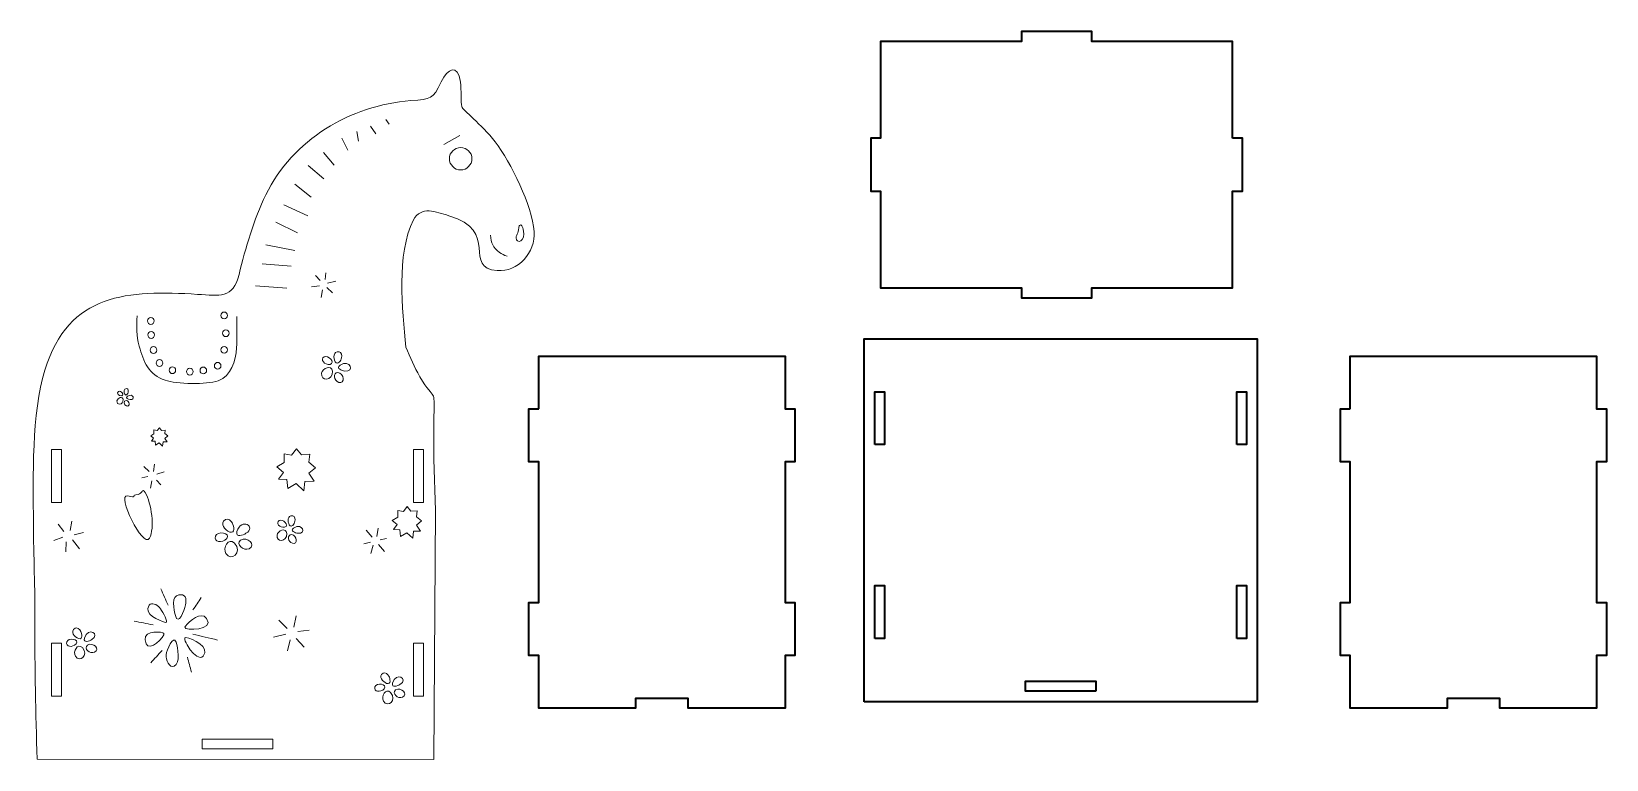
# Model space of a CAD drawing. Header units: millimetres. Extents: x -110 to 338, y -77 to 130.
import ezdxf

# ---------------------------------------------------------------- set-up
doc = ezdxf.new("R2010")
doc.units = ezdxf.units.MM
doc.header["$MEASUREMENT"] = 0
doc.layers.add('Layer 1', color=7, linetype='Continuous')

msp = doc.modelspace()

# ---------------------------------------------------------------- linework, layer by layer
at = {"layer": 'Layer 1', "color": 240, "lineweight": 18}
for centre, major_axis, ratio in [((12.3863, 94.0719), (0, 3.1926), 1), ((-54.7762, 49.5718), (0, 0.9577), 0.97441788), ((-75.6016, 48.0001), (0, 0.9577), 0.97441788), ((-75.5034, 44.0216), (0, 0.9577), 0.97441788), ((-54.3341, 44.5128), (0, 0.9577), 0.97441788), ((-74.8648, 39.7484), (0, 0.9578), 0.97431614), ((-54.8253, 39.7976), (0, 0.9577), 0.97441788), ((-73.1949, 36.0647), (0, 0.9578), 0.97431614), ((-56.6426, 35.2789), (0, 0.9578), 0.97431614), ((-69.5111, 34.0018), (0, 0.9577), 0.97441788), ((-64.5504, 33.609), (0, 0.9577), 0.97441788), ((-60.7193, 33.9527), (0, 0.9577), 0.97441788)]:
    msp.add_ellipse(centre, major_axis=major_axis, ratio=ratio, dxfattribs=at)
at = {"layer": 'Layer 1', "lineweight": 35}
for points, knots in [([(231.6693, 99.8847), (231.6693, 99.8847), (234.4693, 99.8847), (234.4693, 99.8847), (234.4693, 99.8847), (234.4693, 99.8847), (234.4693, 84.8847), (234.4693, 84.8847), (234.4693, 84.8847), (234.4693, 84.8847), (231.6693, 84.8847), (231.6693, 84.8847), (231.6693, 84.8847), (231.6693, 84.8847), (231.6693, 57.3847), (231.6693, 57.3847), (231.6693, 57.3847), (231.6693, 57.3847), (191.6693, 57.3847), (191.6693, 57.3847), (191.6693, 57.3847), (191.6693, 57.3847), (191.6693, 54.5847), (191.6693, 54.5847), (191.6693, 54.5847), (191.6693, 54.5847), (171.6693, 54.5847), (171.6693, 54.5847), (171.6693, 54.5847), (171.6693, 54.5847), (171.6693, 57.3847), (171.6693, 57.3847), (171.6693, 57.3847), (171.6693, 57.3847), (131.6693, 57.3847), (131.6693, 57.3847), (131.6693, 57.3847), (131.6693, 57.3847), (131.6693, 84.8847), (131.6693, 84.8847), (131.6693, 84.8847), (131.6693, 84.8847), (128.8693, 84.8847), (128.8693, 84.8847), (128.8693, 84.8847), (128.8693, 84.8847), (128.8693, 99.8847), (128.8693, 99.8847), (128.8693, 99.8847), (128.8693, 99.8847), (131.6693, 99.8847), (131.6693, 99.8847), (131.6693, 99.8847), (131.6693, 99.8847), (131.6693, 127.3847), (131.6693, 127.3847), (131.6693, 127.3847), (131.6693, 127.3847), (171.6693, 127.3847), (171.6693, 127.3847), (171.6693, 127.3847), (171.6693, 127.3847), (171.6693, 130.1847), (171.6693, 130.1847), (171.6693, 130.1847), (171.6693, 130.1847), (191.6693, 130.1847), (191.6693, 130.1847), (191.6693, 130.1847), (191.6693, 130.1847), (191.6693, 127.3847), (191.6693, 127.3847), (191.6693, 127.3847), (191.6693, 127.3847), (231.6693, 127.3847), (231.6693, 127.3847), (231.6693, 127.3847), (231.6693, 127.3847), (231.6693, 99.8847), (231.6693, 99.8847)], [0, 0, 0, 0, 0.04761905, 0.04761905, 0.04761905, 0.04761905, 0.0952381, 0.0952381, 0.0952381, 0.0952381, 0.14285714, 0.14285714, 0.14285714, 0.14285714, 0.19047619, 0.19047619, 0.19047619, 0.19047619, 0.23809524, 0.23809524, 0.23809524, 0.23809524, 0.28571429, 0.28571429, 0.28571429, 0.28571429, 0.33333333, 0.33333333, 0.33333333, 0.33333333, 0.38095238, 0.38095238, 0.38095238, 0.38095238, 0.42857143, 0.42857143, 0.42857143, 0.42857143, 0.47619048, 0.47619048, 0.47619048, 0.47619048, 0.52380952, 0.52380952, 0.52380952, 0.52380952, 0.57142857, 0.57142857, 0.57142857, 0.57142857, 0.61904762, 0.61904762, 0.61904762, 0.61904762, 0.66666667, 0.66666667, 0.66666667, 0.66666667, 0.71428571, 0.71428571, 0.71428571, 0.71428571, 0.76190476, 0.76190476, 0.76190476, 0.76190476, 0.80952381, 0.80952381, 0.80952381, 0.80952381, 0.85714286, 0.85714286, 0.85714286, 0.85714286, 0.9047619, 0.9047619, 0.9047619, 0.9047619, 1, 1, 1, 1]), ([(127.0233, -60.1128), (127.0233, -60.1128), (238.6233, -60.1128), (238.6233, -60.1128), (238.6233, -60.1128), (238.6233, -60.1128), (238.6233, 42.8872), (238.6233, 42.8872), (238.6233, 42.8872), (238.6233, 42.8872), (127.0233, 42.8872), (127.0233, 42.8872), (127.0233, 42.8872), (127.0233, 42.8872), (127.0233, -60.1128), (127.0233, -60.1128)], [0, 0, 0, 0, 0.2, 0.2, 0.2, 0.2, 0.4, 0.4, 0.4, 0.4, 0.6, 0.6, 0.6, 0.6, 1, 1, 1, 1]), ([(34.5458, 23.0373), (34.5458, 23.0373), (31.7458, 23.0373), (31.7458, 23.0373), (31.7458, 23.0373), (31.7458, 23.0373), (31.7458, 8.0373), (31.7458, 8.0373), (31.7458, 8.0373), (31.7458, 8.0373), (34.5458, 8.0373), (34.5458, 8.0373), (34.5458, 8.0373), (34.5458, 8.0373), (34.5458, -31.9627), (34.5458, -31.9627), (34.5458, -31.9627), (34.5458, -31.9627), (31.7458, -31.9627), (31.7458, -31.9627), (31.7458, -31.9627), (31.7458, -31.9627), (31.7458, -46.9627), (31.7458, -46.9627), (31.7458, -46.9627), (31.7458, -46.9627), (34.5458, -46.9627), (34.5458, -46.9627), (34.5458, -46.9627), (34.5458, -46.9627), (34.5458, -61.9627), (34.5458, -61.9627), (34.5458, -61.9627), (34.5458, -61.9627), (62.0458, -61.9627), (62.0458, -61.9627), (62.0458, -61.9627), (62.0458, -61.9627), (62.0458, -59.1627), (62.0458, -59.1627), (62.0458, -59.1627), (62.0458, -59.1627), (77.0458, -59.1627), (77.0458, -59.1627), (77.0458, -59.1627), (77.0458, -59.1627), (77.0458, -61.9627), (77.0458, -61.9627), (77.0458, -61.9627), (77.0458, -61.9627), (104.5458, -61.9627), (104.5458, -61.9627), (104.5458, -61.9627), (104.5458, -61.9627), (104.5458, -46.9627), (104.5458, -46.9627), (104.5458, -46.9627), (104.5458, -46.9627), (107.3457, -46.9627), (107.3457, -46.9627), (107.3457, -46.9627), (107.3457, -46.9627), (107.3457, -31.9627), (107.3457, -31.9627), (107.3457, -31.9627), (107.3457, -31.9627), (104.5458, -31.9627), (104.5458, -31.9627), (104.5458, -31.9627), (104.5458, -31.9627), (104.5458, 8.0373), (104.5458, 8.0373), (104.5458, 8.0373), (104.5458, 8.0373), (107.3457, 8.0373), (107.3457, 8.0373), (107.3457, 8.0373), (107.3457, 8.0373), (107.3457, 23.0373), (107.3457, 23.0373), (107.3457, 23.0373), (107.3457, 23.0373), (104.5458, 23.0373), (104.5458, 23.0373), (104.5458, 23.0373), (104.5458, 23.0373), (104.5458, 38.0373), (104.5458, 38.0373), (104.5458, 38.0373), (104.5458, 38.0373), (34.5458, 38.0373), (34.5458, 38.0373), (34.5458, 38.0373), (34.5458, 38.0373), (34.5458, 23.0373), (34.5458, 23.0373)], [0, 0, 0, 0, 0.04, 0.04, 0.04, 0.04, 0.08, 0.08, 0.08, 0.08, 0.12, 0.12, 0.12, 0.12, 0.16, 0.16, 0.16, 0.16, 0.2, 0.2, 0.2, 0.2, 0.24, 0.24, 0.24, 0.24, 0.28, 0.28, 0.28, 0.28, 0.32, 0.32, 0.32, 0.32, 0.36, 0.36, 0.36, 0.36, 0.4, 0.4, 0.4, 0.4, 0.44, 0.44, 0.44, 0.44, 0.48, 0.48, 0.48, 0.48, 0.52, 0.52, 0.52, 0.52, 0.56, 0.56, 0.56, 0.56, 0.6, 0.6, 0.6, 0.6, 0.64, 0.64, 0.64, 0.64, 0.68, 0.68, 0.68, 0.68, 0.72, 0.72, 0.72, 0.72, 0.76, 0.76, 0.76, 0.76, 0.8, 0.8, 0.8, 0.8, 0.84, 0.84, 0.84, 0.84, 0.88, 0.88, 0.88, 0.88, 0.92, 0.92, 0.92, 0.92, 1, 1, 1, 1]), ([(265.0722, 23.0373), (265.0722, 23.0373), (262.2722, 23.0373), (262.2722, 23.0373), (262.2722, 23.0373), (262.2722, 23.0373), (262.2722, 8.0373), (262.2722, 8.0373), (262.2722, 8.0373), (262.2722, 8.0373), (265.0722, 8.0373), (265.0722, 8.0373), (265.0722, 8.0373), (265.0722, 8.0373), (265.0722, -31.9627), (265.0722, -31.9627), (265.0722, -31.9627), (265.0722, -31.9627), (262.2722, -31.9627), (262.2722, -31.9627), (262.2722, -31.9627), (262.2722, -31.9627), (262.2722, -46.9627), (262.2722, -46.9627), (262.2722, -46.9627), (262.2722, -46.9627), (265.0722, -46.9627), (265.0722, -46.9627), (265.0722, -46.9627), (265.0722, -46.9627), (265.0722, -61.9627), (265.0722, -61.9627), (265.0722, -61.9627), (265.0722, -61.9627), (292.5722, -61.9627), (292.5722, -61.9627), (292.5722, -61.9627), (292.5722, -61.9627), (292.5722, -59.1627), (292.5722, -59.1627), (292.5722, -59.1627), (292.5722, -59.1627), (307.5722, -59.1627), (307.5722, -59.1627), (307.5722, -59.1627), (307.5722, -59.1627), (307.5722, -61.9627), (307.5722, -61.9627), (307.5722, -61.9627), (307.5722, -61.9627), (335.0722, -61.9627), (335.0722, -61.9627), (335.0722, -61.9627), (335.0722, -61.9627), (335.0722, -46.9627), (335.0722, -46.9627), (335.0722, -46.9627), (335.0722, -46.9627), (337.8721, -46.9627), (337.8721, -46.9627), (337.8721, -46.9627), (337.8721, -46.9627), (337.8721, -31.9627), (337.8721, -31.9627), (337.8721, -31.9627), (337.8721, -31.9627), (335.0722, -31.9627), (335.0722, -31.9627), (335.0722, -31.9627), (335.0722, -31.9627), (335.0722, 8.0373), (335.0722, 8.0373), (335.0722, 8.0373), (335.0722, 8.0373), (337.8721, 8.0373), (337.8721, 8.0373), (337.8721, 8.0373), (337.8721, 8.0373), (337.8721, 23.0373), (337.8721, 23.0373), (337.8721, 23.0373), (337.8721, 23.0373), (335.0722, 23.0373), (335.0722, 23.0373), (335.0722, 23.0373), (335.0722, 23.0373), (335.0722, 38.0373), (335.0722, 38.0373), (335.0722, 38.0373), (335.0722, 38.0373), (265.0722, 38.0373), (265.0722, 38.0373), (265.0722, 38.0373), (265.0722, 38.0373), (265.0722, 23.0373), (265.0722, 23.0373)], [0, 0, 0, 0, 0.04, 0.04, 0.04, 0.04, 0.08, 0.08, 0.08, 0.08, 0.12, 0.12, 0.12, 0.12, 0.16, 0.16, 0.16, 0.16, 0.2, 0.2, 0.2, 0.2, 0.24, 0.24, 0.24, 0.24, 0.28, 0.28, 0.28, 0.28, 0.32, 0.32, 0.32, 0.32, 0.36, 0.36, 0.36, 0.36, 0.4, 0.4, 0.4, 0.4, 0.44, 0.44, 0.44, 0.44, 0.48, 0.48, 0.48, 0.48, 0.52, 0.52, 0.52, 0.52, 0.56, 0.56, 0.56, 0.56, 0.6, 0.6, 0.6, 0.6, 0.64, 0.64, 0.64, 0.64, 0.68, 0.68, 0.68, 0.68, 0.72, 0.72, 0.72, 0.72, 0.76, 0.76, 0.76, 0.76, 0.8, 0.8, 0.8, 0.8, 0.84, 0.84, 0.84, 0.84, 0.88, 0.88, 0.88, 0.88, 0.92, 0.92, 0.92, 0.92, 1, 1, 1, 1]), ([(130.0233, 12.8872), (130.0233, 12.8872), (132.8233, 12.8872), (132.8233, 12.8872), (132.8233, 12.8872), (132.8233, 12.8872), (132.8233, 27.8872), (132.8233, 27.8872), (132.8233, 27.8872), (132.8233, 27.8872), (130.0233, 27.8872), (130.0233, 27.8872), (130.0233, 27.8872), (130.0233, 27.8872), (130.0233, 12.8872), (130.0233, 12.8872)], [0, 0, 0, 0, 0.2, 0.2, 0.2, 0.2, 0.4, 0.4, 0.4, 0.4, 0.6, 0.6, 0.6, 0.6, 1, 1, 1, 1]), ([(232.8233, 12.8872), (232.8233, 12.8872), (235.6233, 12.8872), (235.6233, 12.8872), (235.6233, 12.8872), (235.6233, 12.8872), (235.6233, 27.8872), (235.6233, 27.8872), (235.6233, 27.8872), (235.6233, 27.8872), (232.8233, 27.8872), (232.8233, 27.8872), (232.8233, 27.8872), (232.8233, 27.8872), (232.8233, 12.8872), (232.8233, 12.8872)], [0, 0, 0, 0, 0.2, 0.2, 0.2, 0.2, 0.4, 0.4, 0.4, 0.4, 0.6, 0.6, 0.6, 0.6, 1, 1, 1, 1]), ([(130.0233, -42.1128), (130.0233, -42.1128), (132.8233, -42.1128), (132.8233, -42.1128), (132.8233, -42.1128), (132.8233, -42.1128), (132.8233, -27.1128), (132.8233, -27.1128), (132.8233, -27.1128), (132.8233, -27.1128), (130.0233, -27.1128), (130.0233, -27.1128), (130.0233, -27.1128), (130.0233, -27.1128), (130.0233, -42.1128), (130.0233, -42.1128)], [0, 0, 0, 0, 0.2, 0.2, 0.2, 0.2, 0.4, 0.4, 0.4, 0.4, 0.6, 0.6, 0.6, 0.6, 1, 1, 1, 1]), ([(232.8233, -42.1128), (232.8233, -42.1128), (235.6233, -42.1128), (235.6233, -42.1128), (235.6233, -42.1128), (235.6233, -42.1128), (235.6233, -27.1128), (235.6233, -27.1128), (235.6233, -27.1128), (235.6233, -27.1128), (232.8233, -27.1128), (232.8233, -27.1128), (232.8233, -27.1128), (232.8233, -27.1128), (232.8233, -42.1128), (232.8233, -42.1128)], [0, 0, 0, 0, 0.2, 0.2, 0.2, 0.2, 0.4, 0.4, 0.4, 0.4, 0.6, 0.6, 0.6, 0.6, 1, 1, 1, 1]), ([(192.8233, -57.1128), (192.8233, -57.1128), (192.8233, -54.3128), (192.8233, -54.3128), (192.8233, -54.3128), (192.8233, -54.3128), (172.8233, -54.3128), (172.8233, -54.3128), (172.8233, -54.3128), (172.8233, -54.3128), (172.8233, -57.1128), (172.8233, -57.1128), (172.8233, -57.1128), (172.8233, -57.1128), (192.8233, -57.1128), (192.8233, -57.1128)], [0, 0, 0, 0, 0.2, 0.2, 0.2, 0.2, 0.4, 0.4, 0.4, 0.4, 0.6, 0.6, 0.6, 0.6, 1, 1, 1, 1])]:
    msp.add_open_spline(points, degree=3, knots=knots, dxfattribs=at)
at = {"layer": 'Layer 1', "color": 250, "lineweight": 18}
for points, knots in [([(-107.9498, -76.4613), (-107.9498, -76.4613), (4.7944, -76.5095), (4.7944, -76.5095), (4.7944, -76.5095), (4.7944, -76.5095), (5.1874, -5.7819), (5.1874, -5.7819), (5.1874, -5.7819), (5.1874, -5.7819), (4.7943, 8.7565), (4.7943, 8.7565), (4.7943, 8.7565), (4.7943, 8.7565), (4.7944, 20.9597), (4.7944, 20.9597), (4.7944, 20.9597), (4.8723, 29.5144), (5.2023, 24.5962), (0.8108, 32.1832), (0.8108, 32.1832), (-0.8194, 34.9996), (-1.9395, 37.6143), (-3.1621, 40.6078), (-3.1621, 40.6078), (-4.2371, 51.297), (-5.9091, 66.8921), (-1.0495, 76.6804), (-1.0495, 76.6804), (1.2121, 80.7701), (5.2777, 78.9881), (9.0321, 77.8869), (9.0321, 77.8869), (23.6065, 73.6119), (12.7667, 63.0192), (22.7705, 62.2997), (22.7705, 62.2997), (28.6864, 61.8741), (33.6603, 67.4395), (33.2297, 73.3951), (33.2297, 73.3951), (32.7067, 80.6284), (26.6738, 93.1093), (22.168, 98.8846), (22.168, 98.8846), (18.1802, 103.9959), (12.9868, 107.8173), (12.705, 108.8653), (12.705, 108.8653), (12.3673, 110.1214), (12.635, 113.5471), (12.3145, 115.8313), (12.3145, 115.8313), (11.5475, 121.2957), (8.7, 119.6199), (6.868, 115.8849), (6.868, 115.8849), (4.3908, 110.8346), (4.1288, 111.0331), (-1.7932, 110.5674), (-1.7932, 110.5674), (-19.0036, 109.2138), (-35.3235, 99.4825), (-42.9909, 83.7691), (-42.9909, 83.7691), (-46.3691, 76.8459), (-48.7185, 68.6884), (-50.5794, 61.2204), (-50.5794, 61.2204), (-52.3179, 54.2436), (-56.0627, 55.1619), (-62.3536, 55.5608), (-62.3536, 55.5608), (-82.0165, 56.8077), (-98.9264, 56.0558), (-105.7574, 34.0276), (-105.7574, 34.0276), (-109.5271, 21.8714), (-109.0514, 3.5618), (-108.9772, -9.4054), (-108.9772, -9.4054), (-108.9234, -18.8025), (-108.4935, -27.9576), (-108.5513, -37.4067), (-108.5513, -37.4067), (-108.6318, -50.574), (-108.2823, -63.318), (-107.9498, -76.4613)], [0, 0, 0, 0, 0.04347826, 0.04347826, 0.04347826, 0.04347826, 0.08695652, 0.08695652, 0.08695652, 0.08695652, 0.13043478, 0.13043478, 0.13043478, 0.13043478, 0.17391304, 0.17391304, 0.17391304, 0.17391304, 0.2173913, 0.2173913, 0.2173913, 0.2173913, 0.26086957, 0.26086957, 0.26086957, 0.26086957, 0.30434783, 0.30434783, 0.30434783, 0.30434783, 0.34782609, 0.34782609, 0.34782609, 0.34782609, 0.39130435, 0.39130435, 0.39130435, 0.39130435, 0.43478261, 0.43478261, 0.43478261, 0.43478261, 0.47826087, 0.47826087, 0.47826087, 0.47826087, 0.52173913, 0.52173913, 0.52173913, 0.52173913, 0.56521739, 0.56521739, 0.56521739, 0.56521739, 0.60869565, 0.60869565, 0.60869565, 0.60869565, 0.65217391, 0.65217391, 0.65217391, 0.65217391, 0.69565217, 0.69565217, 0.69565217, 0.69565217, 0.73913043, 0.73913043, 0.73913043, 0.73913043, 0.7826087, 0.7826087, 0.7826087, 0.7826087, 0.82608696, 0.82608696, 0.82608696, 0.82608696, 0.86956522, 0.86956522, 0.86956522, 0.86956522, 0.91304348, 0.91304348, 0.91304348, 0.91304348, 1, 1, 1, 1]), ([(-103.8056, -3.5095), (-103.8056, -3.5095), (-101.0056, -3.5095), (-101.0056, -3.5095), (-101.0056, -3.5095), (-101.0056, -3.5095), (-101.0056, 11.4905), (-101.0056, 11.4905), (-101.0056, 11.4905), (-101.0056, 11.4905), (-103.8056, 11.4905), (-103.8056, 11.4905), (-103.8056, 11.4905), (-103.8056, 11.4905), (-103.8056, -3.5095), (-103.8056, -3.5095)], [0, 0, 0, 0, 0.2, 0.2, 0.2, 0.2, 0.4, 0.4, 0.4, 0.4, 0.6, 0.6, 0.6, 0.6, 1, 1, 1, 1]), ([(-1.0056, -3.5095), (-1.0056, -3.5095), (1.7944, -3.5095), (1.7944, -3.5095), (1.7944, -3.5095), (1.7944, -3.5095), (1.7944, 11.4905), (1.7944, 11.4905), (1.7944, 11.4905), (1.7944, 11.4905), (-1.0056, 11.4905), (-1.0056, 11.4905), (-1.0056, 11.4905), (-1.0056, 11.4905), (-1.0056, -3.5095), (-1.0056, -3.5095)], [0, 0, 0, 0, 0.2, 0.2, 0.2, 0.2, 0.4, 0.4, 0.4, 0.4, 0.6, 0.6, 0.6, 0.6, 1, 1, 1, 1]), ([(-103.8056, -58.5095), (-103.8056, -58.5095), (-101.0056, -58.5095), (-101.0056, -58.5095), (-101.0056, -58.5095), (-101.0056, -58.5095), (-101.0056, -43.5095), (-101.0056, -43.5095), (-101.0056, -43.5095), (-101.0056, -43.5095), (-103.8056, -43.5095), (-103.8056, -43.5095), (-103.8056, -43.5095), (-103.8056, -43.5095), (-103.8056, -58.5095), (-103.8056, -58.5095)], [0, 0, 0, 0, 0.2, 0.2, 0.2, 0.2, 0.4, 0.4, 0.4, 0.4, 0.6, 0.6, 0.6, 0.6, 1, 1, 1, 1]), ([(-1.0056, -58.5095), (-1.0056, -58.5095), (1.7944, -58.5095), (1.7944, -58.5095), (1.7944, -58.5095), (1.7944, -58.5095), (1.7944, -43.5095), (1.7944, -43.5095), (1.7944, -43.5095), (1.7944, -43.5095), (-1.0056, -43.5095), (-1.0056, -43.5095), (-1.0056, -43.5095), (-1.0056, -43.5095), (-1.0056, -58.5095), (-1.0056, -58.5095)], [0, 0, 0, 0, 0.2, 0.2, 0.2, 0.2, 0.4, 0.4, 0.4, 0.4, 0.6, 0.6, 0.6, 0.6, 1, 1, 1, 1]), ([(-41.0056, -73.5095), (-41.0056, -73.5095), (-41.0056, -70.7095), (-41.0056, -70.7095), (-41.0056, -70.7095), (-41.0056, -70.7095), (-61.0056, -70.7095), (-61.0056, -70.7095), (-61.0056, -70.7095), (-61.0056, -70.7095), (-61.0056, -73.5095), (-61.0056, -73.5095), (-61.0056, -73.5095), (-61.0056, -73.5095), (-41.0056, -73.5095), (-41.0056, -73.5095)], [0, 0, 0, 0, 0.2, 0.2, 0.2, 0.2, 0.4, 0.4, 0.4, 0.4, 0.6, 0.6, 0.6, 0.6, 1, 1, 1, 1])]:
    msp.add_open_spline(points, degree=3, knots=knots, dxfattribs=at)
at = {"layer": 'Layer 1', "color": 240, "lineweight": 18}
for points in [[(-13.203, 103.355), (-13.203, 103.355), (-11.754, 101.0956), (-11.754, 101.0956)], [(-8.9053, 105.2214), (-8.9053, 105.2214), (-7.9474, 103.9198), (-7.9474, 103.9198)], [(-21.4051, 99.8922), (-21.4051, 99.8922), (-19.6368, 96.5276), (-19.6368, 96.5276)], [(-17.132, 101.7832), (-17.132, 101.7832), (-16.6408, 99.0326), (-16.6408, 99.0326)], [(7.573, 98.0997), (7.573, 98.0997), (12.1408, 100.7029), (12.1408, 100.7029)], [(-26.6112, 95.7911), (-26.6112, 95.7911), (-23.5168, 92.2546), (-23.5168, 92.2546)], [(-30.9209, 92.1564), (-30.9209, 92.1564), (-26.525, 88.3375), (-26.525, 88.3375)], [(-34.7273, 86.8392), (-34.7273, 86.8392), (-30.0613, 83.1555), (-30.0613, 83.1555)], [(-37.8706, 80.9698), (-37.8706, 80.9698), (-31.068, 77.8509), (-31.068, 77.8509)], [(-40.1546, 76.0827), (-40.1546, 76.0827), (-33.9904, 73.0374), (-33.9904, 73.0374)], [(-42.9415, 69.5748), (-42.9415, 69.5748), (-34.7144, 68.0031), (-34.7144, 68.0031)], [(-43.9976, 64.2456), (-43.9976, 64.2456), (-35.7213, 63.5826), (-35.7213, 63.5826)], [(-28.8203, 60.9547), (-28.8203, 60.9547), (-27.5432, 59.5303), (-27.5432, 59.5303)], [(-25.9223, 61.6914), (-25.9223, 61.6914), (-26.1188, 59.7759), (-26.1188, 59.7759)], [(-23.0736, 59.3338), (-23.0736, 59.3338), (-25.4311, 58.7445), (-25.4311, 58.7445)], [(-45.8637, 58.0077), (-45.8637, 58.0077), (-37.0227, 57.271), (-37.0227, 57.271)], [(-27.6905, 57.9586), (-27.6905, 57.9586), (-29.999, 57.6638), (-29.999, 57.6638)], [(-26.9047, 56.878), (-26.9047, 56.878), (-27.1993, 54.6678), (-27.1993, 54.6678)], [(-25.6276, 57.4674), (-25.6276, 57.4674), (-24.0559, 55.9448), (-24.0559, 55.9448)], [(-77.584, 6.6985), (-77.584, 6.6985), (-76.1105, 5.2251), (-76.1105, 5.2251)], [(-74.5878, 7.3861), (-74.5878, 7.3861), (-74.8334, 5.2251), (-74.8334, 5.2251)], [(-73.9494, 4.4883), (-73.9494, 4.4883), (-71.8374, 5.1759), (-71.8374, 5.1759)], [(-78.1733, 3.4568), (-78.1733, 3.4568), (-76.4543, 3.8006), (-76.4543, 3.8006)], [(-75.3246, 2.6218), (-75.3246, 2.6218), (-75.7667, 0.5098), (-75.7667, 0.5098)], [(-73.9985, 2.8183), (-73.9985, 2.8183), (-72.8197, 1.4431), (-72.8197, 1.4431)], [(-98.5817, -11.4993), (-98.5817, -11.4993), (-98.115, -8.847), (-98.115, -8.847)], [(-100.6447, -13.4149), (-100.6447, -13.4149), (-103.1988, -14.3236), (-103.1988, -14.3236)], [(-100.3008, -11.8186), (-100.3008, -11.8186), (-101.9952, -9.7311), (-101.9952, -9.7311)], [(-97.4275, -12.6781), (-97.4275, -12.6781), (-94.7996, -12.0887), (-94.7996, -12.0887)], [(-12.801, -13.3422), (-12.801, -13.3422), (-14.4219, -11.4266), (-14.4219, -11.4266)], [(-11.4258, -13.244), (-11.4258, -13.244), (-11.0328, -10.8372), (-11.0328, -10.8372)], [(-99.6378, -14.7164), (-99.6378, -14.7164), (-99.7852, -17.5406), (-99.7852, -17.5406)], [(-97.8942, -14.1762), (-97.8942, -14.1762), (-95.8804, -16.6811), (-95.8804, -16.6811)], [(-13.2431, -14.7665), (-13.2431, -14.7665), (-15.1095, -15.3069), (-15.1095, -15.3069)], [(-12.4573, -15.6997), (-12.4573, -15.6997), (-13.1448, -18.0082), (-13.1448, -18.0082)], [(-10.9837, -15.5032), (-10.9837, -15.5032), (-9.2155, -17.4188), (-9.2155, -17.4188)], [(-10.4926, -14.128), (-10.4926, -14.128), (-8.6753, -13.7842), (-8.6753, -13.7842)], [(-70.7354, -32.7201), (-71.423, -31.1647), (-72.1106, -29.6093), (-72.7983, -28.0539)], [(-63.6626, -34.0462), (-62.8767, -32.8838), (-62.0909, -31.7213), (-61.305, -30.5589)], [(-34.9785, -38.9088), (-34.9785, -38.9088), (-34.34, -35.7162), (-34.34, -35.7162)], [(-75.0085, -38.2702), (-76.7931, -37.9264), (-78.5777, -37.5826), (-80.3622, -37.2387)], [(-39.2516, -36.9441), (-39.2516, -36.9441), (-36.9431, -39.3017), (-36.9431, -39.3017)], [(-33.8979, -40.1858), (-33.8979, -40.1858), (-30.6072, -39.7929), (-30.6072, -39.7929)], [(-63.7117, -40.9224), (-61.3705, -41.4791), (-59.0293, -42.0357), (-56.688, -42.5924)], [(-37.287, -40.9717), (-37.287, -40.9717), (-40.7742, -41.8067), (-40.7742, -41.8067)], [(-36.0591, -42.4943), (-36.0591, -42.4943), (-36.7958, -45.6378), (-36.7958, -45.6378)], [(-34.34, -42.1996), (-34.34, -42.1996), (-32.0806, -44.6554), (-32.0806, -44.6554)], [(-72.4544, -45.5886), (-73.5186, -46.7509), (-74.5828, -47.9134), (-75.647, -49.0758)], [(-65.2343, -47.455), (-64.8578, -48.863), (-64.4812, -50.2711), (-64.1046, -51.679)]]:
    msp.add_open_spline(points, degree=3, dxfattribs=at)
for points, knots in [([(20.8349, 72.3626), (20.9894, 70.2109), (21.5884, 68.7769), (23.3879, 67.4649), (23.3879, 67.4649), (24.1096, 66.9386), (24.7108, 66.677), (25.55, 66.4195)], [0, 0, 0, 0, 0.33333333, 0.33333333, 0.33333333, 0.33333333, 1, 1, 1, 1]), ([(28.9635, 75.1133), (29.0005, 73.0844), (28.1813, 72.661), (28.1494, 71.6359), (28.1494, 71.6359), (28.0933, 69.8291), (31.0245, 70.2281), (30.1204, 74.0636), (30.1204, 74.0636), (30.0303, 74.4461), (29.6563, 75.796), (29.0966, 75.1254), (29.0966, 75.1254), (29.0966, 75.1254), (28.9635, 74.9659), (28.9635, 74.9659)], [0, 0, 0, 0, 0.2, 0.2, 0.2, 0.2, 0.4, 0.4, 0.4, 0.4, 0.6, 0.6, 0.6, 0.6, 1, 1, 1, 1]), ([(-51.2172, 49.3139), (-51.2157, 46.4726), (-51.0653, 43.0996), (-51.2765, 40.3273), (-51.2765, 40.3273), (-51.5551, 36.6688), (-52.721, 32.4205), (-56.5316, 31.0444), (-56.5316, 31.0444), (-59.7713, 29.8745), (-68.2931, 30.055), (-71.5708, 31.1511), (-71.5708, 31.1511), (-76.1818, 32.6929), (-77.7386, 36.4672), (-78.908, 40.8151), (-78.908, 40.8151), (-79.7512, 43.95), (-79.6164, 46.3146), (-79.5578, 49.4859)], [0, 0, 0, 0, 0.16666667, 0.16666667, 0.16666667, 0.16666667, 0.33333333, 0.33333333, 0.33333333, 0.33333333, 0.5, 0.5, 0.5, 0.5, 0.66666667, 0.66666667, 0.66666667, 0.66666667, 1, 1, 1, 1]), ([(-24.7206, 35.6813), (-26.2901, 35.4897), (-27.6268, 37.0292), (-26.4094, 37.8079), (-26.4094, 37.8079), (-25.2646, 38.5404), (-23.0528, 36.1048), (-24.7206, 35.6813)], [0, 0, 0, 0, 0.33333333, 0.33333333, 0.33333333, 0.33333333, 1, 1, 1, 1]), ([(-23.2351, 36.4201), (-23.8057, 37.4695), (-23.8951, 39.4852), (-22.1316, 39.2748), (-22.1316, 39.2748), (-21.4371, 39.1921), (-21.3303, 38.1495), (-21.4569, 37.5688), (-21.4569, 37.5688), (-21.6204, 36.8193), (-22.4562, 35.2807), (-23.2351, 36.4201)], [0, 0, 0, 0, 0.25, 0.25, 0.25, 0.25, 0.5, 0.5, 0.5, 0.5, 1, 1, 1, 1]), ([(-21.8849, 35.4406), (-18.9429, 37.3413), (-17.6393, 33.3397), (-20.5378, 33.7746), (-20.5378, 33.7746), (-21.3033, 33.8894), (-23.0912, 34.501), (-21.8849, 35.4406)], [0, 0, 0, 0, 0.33333333, 0.33333333, 0.33333333, 0.33333333, 1, 1, 1, 1]), ([(-24.0196, 33.7468), (-23.9737, 30.8119), (-27.5005, 30.8868), (-27.1195, 33.1546), (-27.1195, 33.1546), (-26.8784, 34.5885), (-24.2397, 35.7436), (-24.0196, 33.7468)], [0, 0, 0, 0, 0.33333333, 0.33333333, 0.33333333, 0.33333333, 1, 1, 1, 1]), ([(-22.5029, 33.3908), (-20.6877, 33.0954), (-20.3736, 30.0671), (-22.2499, 30.5707), (-22.2499, 30.5707), (-23.6426, 30.9445), (-23.9997, 33.3786), (-22.5029, 33.3908)], [0, 0, 0, 0, 0.33333333, 0.33333333, 0.33333333, 0.33333333, 1, 1, 1, 1]), ([(-83.889, 26.7554), (-84.7742, 26.6473), (-85.5281, 27.5156), (-84.8415, 27.9548), (-84.8415, 27.9548), (-84.1958, 28.3679), (-82.9483, 26.9942), (-83.889, 26.7554)], [0, 0, 0, 0, 0.33333333, 0.33333333, 0.33333333, 0.33333333, 1, 1, 1, 1]), ([(-83.0512, 27.172), (-83.373, 27.7639), (-83.4234, 28.9008), (-82.4288, 28.7821), (-82.4288, 28.7821), (-82.0371, 28.7354), (-81.9768, 28.1474), (-82.0483, 27.8199), (-82.0483, 27.8199), (-82.1405, 27.3972), (-82.6119, 26.5294), (-83.0512, 27.172)], [0, 0, 0, 0, 0.25, 0.25, 0.25, 0.25, 0.5, 0.5, 0.5, 0.5, 1, 1, 1, 1]), ([(-82.2896, 26.6196), (-80.6304, 27.6916), (-79.8951, 25.4347), (-81.5299, 25.6799), (-81.5299, 25.6799), (-81.9616, 25.7447), (-82.97, 26.0896), (-82.2896, 26.6196)], [0, 0, 0, 0, 0.33333333, 0.33333333, 0.33333333, 0.33333333, 1, 1, 1, 1]), ([(-83.4936, 25.6643), (-83.4677, 24.009), (-85.4569, 24.0512), (-85.242, 25.3303), (-85.242, 25.3303), (-85.106, 26.139), (-83.6177, 26.7905), (-83.4936, 25.6643)], [0, 0, 0, 0, 0.33333333, 0.33333333, 0.33333333, 0.33333333, 1, 1, 1, 1]), ([(-82.6382, 25.4635), (-81.6144, 25.2969), (-81.4373, 23.5889), (-82.4955, 23.8729), (-82.4955, 23.8729), (-83.281, 24.0837), (-83.4824, 25.4566), (-82.6382, 25.4635)], [0, 0, 0, 0, 0.33333333, 0.33333333, 0.33333333, 0.33333333, 1, 1, 1, 1]), ([(-74.2865, 12.7424), (-74.2865, 12.7424), (-74.4009, 13.8719), (-74.4009, 13.8719), (-74.4009, 13.8719), (-74.4009, 13.8719), (-75.4304, 13.9005), (-75.4304, 13.9005), (-75.4304, 13.9005), (-75.4304, 13.9005), (-74.8299, 14.7298), (-74.8299, 14.7298), (-74.8299, 14.7298), (-74.8299, 14.7298), (-75.6449, 15.4304), (-75.6449, 15.4304), (-75.6449, 15.4304), (-75.6449, 15.4304), (-74.7441, 15.9738), (-74.7441, 15.9738), (-74.7441, 15.9738), (-74.7441, 15.9738), (-74.7297, 17.0604), (-74.7297, 17.0604), (-74.7297, 17.0604), (-74.7297, 17.0604), (-73.8003, 16.9174), (-73.8003, 16.9174), (-73.8003, 16.9174), (-73.8003, 16.9174), (-73.1999, 17.7038), (-73.1999, 17.7038), (-73.1999, 17.7038), (-73.1999, 17.7038), (-72.585, 16.946), (-72.585, 16.946), (-72.585, 16.946), (-72.585, 16.946), (-71.527, 17.0032), (-71.527, 17.0032), (-71.527, 17.0032), (-71.527, 17.0032), (-71.6556, 16.031), (-71.6556, 16.031), (-71.6556, 16.031), (-71.6556, 16.031), (-70.8264, 15.3446), (-70.8264, 15.3446), (-70.8264, 15.3446), (-70.8264, 15.3446), (-71.6556, 14.644), (-71.6556, 14.644), (-71.6556, 14.644), (-71.6556, 14.644), (-70.9979, 13.6717), (-70.9979, 13.6717), (-70.9979, 13.6717), (-70.9979, 13.6717), (-72.1561, 13.6431), (-72.1561, 13.6431), (-72.1561, 13.6431), (-72.1561, 13.6431), (-72.2705, 12.4707), (-72.2705, 12.4707), (-72.2705, 12.4707), (-72.2705, 12.4707), (-73.2571, 13.3715), (-73.2571, 13.3715), (-73.2571, 13.3715), (-73.2571, 13.3715), (-74.2865, 12.7424), (-74.2865, 12.7424)], [0, 0, 0, 0, 0.05263158, 0.05263158, 0.05263158, 0.05263158, 0.10526316, 0.10526316, 0.10526316, 0.10526316, 0.15789474, 0.15789474, 0.15789474, 0.15789474, 0.21052632, 0.21052632, 0.21052632, 0.21052632, 0.26315789, 0.26315789, 0.26315789, 0.26315789, 0.31578947, 0.31578947, 0.31578947, 0.31578947, 0.36842105, 0.36842105, 0.36842105, 0.36842105, 0.42105263, 0.42105263, 0.42105263, 0.42105263, 0.47368421, 0.47368421, 0.47368421, 0.47368421, 0.52631579, 0.52631579, 0.52631579, 0.52631579, 0.57894737, 0.57894737, 0.57894737, 0.57894737, 0.63157895, 0.63157895, 0.63157895, 0.63157895, 0.68421053, 0.68421053, 0.68421053, 0.68421053, 0.73684211, 0.73684211, 0.73684211, 0.73684211, 0.78947368, 0.78947368, 0.78947368, 0.78947368, 0.84210526, 0.84210526, 0.84210526, 0.84210526, 0.89473684, 0.89473684, 0.89473684, 0.89473684, 1, 1, 1, 1]), ([(-36.7372, 0.3957), (-36.7372, 0.3957), (-36.9987, 2.9771), (-36.9987, 2.9771), (-36.9987, 2.9771), (-36.9987, 2.9771), (-39.3514, 3.0424), (-39.3514, 3.0424), (-39.3514, 3.0424), (-39.3514, 3.0424), (-37.979, 4.9376), (-37.979, 4.9376), (-37.979, 4.9376), (-37.979, 4.9376), (-39.8416, 6.5388), (-39.8416, 6.5388), (-39.8416, 6.5388), (-39.8416, 6.5388), (-37.7829, 7.7806), (-37.7829, 7.7806), (-37.7829, 7.7806), (-37.7829, 7.7806), (-37.7502, 10.2641), (-37.7502, 10.2641), (-37.7502, 10.2641), (-37.7502, 10.2641), (-35.6261, 9.9373), (-35.6261, 9.9373), (-35.6261, 9.9373), (-35.6261, 9.9373), (-34.2538, 11.7345), (-34.2538, 11.7345), (-34.2538, 11.7345), (-34.2538, 11.7345), (-32.8487, 10.0026), (-32.8487, 10.0026), (-32.8487, 10.0026), (-32.8487, 10.0026), (-30.4306, 10.1334), (-30.4306, 10.1334), (-30.4306, 10.1334), (-30.4306, 10.1334), (-30.7246, 7.9113), (-30.7246, 7.9113), (-30.7246, 7.9113), (-30.7246, 7.9113), (-28.8294, 6.3428), (-28.8294, 6.3428), (-28.8294, 6.3428), (-28.8294, 6.3428), (-30.7246, 4.7416), (-30.7246, 4.7416), (-30.7246, 4.7416), (-30.7246, 4.7416), (-29.2214, 2.5196), (-29.2214, 2.5196), (-29.2214, 2.5196), (-29.2214, 2.5196), (-31.8683, 2.4542), (-31.8683, 2.4542), (-31.8683, 2.4542), (-31.8683, 2.4542), (-32.1297, -0.2253), (-32.1297, -0.2253), (-32.1297, -0.2253), (-32.1297, -0.2253), (-34.3845, 1.8334), (-34.3845, 1.8334), (-34.3845, 1.8334), (-34.3845, 1.8334), (-36.7372, 0.3957), (-36.7372, 0.3957)], [0, 0, 0, 0, 0.05263158, 0.05263158, 0.05263158, 0.05263158, 0.10526316, 0.10526316, 0.10526316, 0.10526316, 0.15789474, 0.15789474, 0.15789474, 0.15789474, 0.21052632, 0.21052632, 0.21052632, 0.21052632, 0.26315789, 0.26315789, 0.26315789, 0.26315789, 0.31578947, 0.31578947, 0.31578947, 0.31578947, 0.36842105, 0.36842105, 0.36842105, 0.36842105, 0.42105263, 0.42105263, 0.42105263, 0.42105263, 0.47368421, 0.47368421, 0.47368421, 0.47368421, 0.52631579, 0.52631579, 0.52631579, 0.52631579, 0.57894737, 0.57894737, 0.57894737, 0.57894737, 0.63157895, 0.63157895, 0.63157895, 0.63157895, 0.68421053, 0.68421053, 0.68421053, 0.68421053, 0.73684211, 0.73684211, 0.73684211, 0.73684211, 0.78947368, 0.78947368, 0.78947368, 0.78947368, 0.84210526, 0.84210526, 0.84210526, 0.84210526, 0.89473684, 0.89473684, 0.89473684, 0.89473684, 1, 1, 1, 1]), ([(-77.1967, -0.7418), (-75.4642, -3.6445), (-74.4406, -10.8584), (-76.0192, -13.6546), (-76.0192, -13.6546), (-77.8513, -16.8997), (-85.503, -0.8499), (-82.2226, -1.6671), (-82.2226, -1.6671), (-79.2456, -2.4088), (-81.4725, -1.3811), (-79.2523, -1.2271), (-79.2523, -1.2271), (-78.0113, -1.1409), (-78.2002, 0.7513), (-77.1967, -0.7418)], [0, 0, 0, 0, 0.2, 0.2, 0.2, 0.2, 0.4, 0.4, 0.4, 0.4, 0.6, 0.6, 0.6, 0.6, 1, 1, 1, 1]), ([(-53.2246, -11.921), (-54.5871, -11.3809), (-56.2557, -9.5523), (-54.429, -8.3642), (-54.429, -8.3642), (-53.7097, -7.8963), (-52.7896, -8.7945), (-52.4524, -9.4411), (-52.4524, -9.4411), (-52.0172, -10.2757), (-51.5952, -12.3822), (-53.2246, -11.921)], [0, 0, 0, 0, 0.25, 0.25, 0.25, 0.25, 0.5, 0.5, 0.5, 0.5, 1, 1, 1, 1]), ([(-51.1826, -11.7824), (-49.9052, -7.6792), (-45.5316, -10.4243), (-48.604, -12.2931), (-48.604, -12.2931), (-49.4154, -12.7866), (-51.5805, -13.6159), (-51.1826, -11.7824)], [0, 0, 0, 0, 0.33333333, 0.33333333, 0.33333333, 0.33333333, 1, 1, 1, 1]), ([(-37.633, -10.5695), (-39.0354, -10.7407), (-40.2298, -9.3651), (-39.142, -8.6693), (-39.142, -8.6693), (-38.1191, -8.0148), (-36.1427, -10.1911), (-37.633, -10.5695)], [0, 0, 0, 0, 0.33333333, 0.33333333, 0.33333333, 0.33333333, 1, 1, 1, 1]), ([(-36.3056, -9.9094), (-36.8155, -8.9717), (-36.8953, -7.1706), (-35.3195, -7.3586), (-35.3195, -7.3586), (-34.699, -7.4325), (-34.6036, -8.3641), (-34.7167, -8.883), (-34.7167, -8.883), (-34.8628, -9.5527), (-35.6097, -10.9275), (-36.3056, -9.9094)], [0, 0, 0, 0, 0.25, 0.25, 0.25, 0.25, 0.5, 0.5, 0.5, 0.5, 1, 1, 1, 1]), ([(-4.7084, -13.2435), (-4.7084, -13.2435), (-4.9048, -11.3034), (-4.9048, -11.3034), (-4.9048, -11.3034), (-4.9048, -11.3034), (-6.673, -11.2543), (-6.673, -11.2543), (-6.673, -11.2543), (-6.673, -11.2543), (-5.6416, -9.8299), (-5.6416, -9.8299), (-5.6416, -9.8299), (-5.6416, -9.8299), (-7.0415, -8.6266), (-7.0415, -8.6266), (-7.0415, -8.6266), (-7.0415, -8.6266), (-5.4943, -7.6933), (-5.4943, -7.6933), (-5.4943, -7.6933), (-5.4943, -7.6933), (-5.4697, -5.8269), (-5.4697, -5.8269), (-5.4697, -5.8269), (-5.4697, -5.8269), (-3.8733, -6.0725), (-3.8733, -6.0725), (-3.8733, -6.0725), (-3.8733, -6.0725), (-2.8419, -4.7218), (-2.8419, -4.7218), (-2.8419, -4.7218), (-2.8419, -4.7218), (-1.7859, -6.0234), (-1.7859, -6.0234), (-1.7859, -6.0234), (-1.7859, -6.0234), (0.0314, -5.9251), (0.0314, -5.9251), (0.0314, -5.9251), (0.0314, -5.9251), (-0.1896, -7.5951), (-0.1896, -7.5951), (-0.1896, -7.5951), (-0.1896, -7.5951), (1.2347, -8.7739), (1.2347, -8.7739), (1.2347, -8.7739), (1.2347, -8.7739), (-0.1896, -9.9773), (-0.1896, -9.9773), (-0.1896, -9.9773), (-0.1896, -9.9773), (0.9401, -11.6473), (0.9401, -11.6473), (0.9401, -11.6473), (0.9401, -11.6473), (-1.0491, -11.6964), (-1.0491, -11.6964), (-1.0491, -11.6964), (-1.0491, -11.6964), (-1.2456, -13.7102), (-1.2456, -13.7102), (-1.2456, -13.7102), (-1.2456, -13.7102), (-2.9402, -12.1629), (-2.9402, -12.1629), (-2.9402, -12.1629), (-2.9402, -12.1629), (-4.7084, -13.2435), (-4.7084, -13.2435)], [0, 0, 0, 0, 0.05263158, 0.05263158, 0.05263158, 0.05263158, 0.10526316, 0.10526316, 0.10526316, 0.10526316, 0.15789474, 0.15789474, 0.15789474, 0.15789474, 0.21052632, 0.21052632, 0.21052632, 0.21052632, 0.26315789, 0.26315789, 0.26315789, 0.26315789, 0.31578947, 0.31578947, 0.31578947, 0.31578947, 0.36842105, 0.36842105, 0.36842105, 0.36842105, 0.42105263, 0.42105263, 0.42105263, 0.42105263, 0.47368421, 0.47368421, 0.47368421, 0.47368421, 0.52631579, 0.52631579, 0.52631579, 0.52631579, 0.57894737, 0.57894737, 0.57894737, 0.57894737, 0.63157895, 0.63157895, 0.63157895, 0.63157895, 0.68421053, 0.68421053, 0.68421053, 0.68421053, 0.73684211, 0.73684211, 0.73684211, 0.73684211, 0.78947368, 0.78947368, 0.78947368, 0.78947368, 0.84210526, 0.84210526, 0.84210526, 0.84210526, 0.89473684, 0.89473684, 0.89473684, 0.89473684, 1, 1, 1, 1]), ([(-54.0433, -13.7847), (-55.3713, -15.1989), (-57.8407, -14.7993), (-57.3059, -13.1088), (-57.3059, -13.1088), (-56.8032, -11.5189), (-52.805, -12.0748), (-54.0433, -13.7847)], [0, 0, 0, 0, 0.33333333, 0.33333333, 0.33333333, 0.33333333, 1, 1, 1, 1]), ([(-51.8623, -15.0561), (-49.512, -17.7849), (-52.8933, -20.4866), (-54.317, -18.0507), (-54.317, -18.0507), (-55.2171, -16.5103), (-53.6392, -13.348), (-51.8623, -15.0561)], [0, 0, 0, 0, 0.33333333, 0.33333333, 0.33333333, 0.33333333, 1, 1, 1, 1]), ([(-50.1536, -14.1992), (-48.2113, -13.0508), (-45.535, -15.6567), (-47.6984, -16.6571), (-47.6984, -16.6571), (-49.3043, -17.3997), (-51.554, -15.3873), (-50.1536, -14.1992)], [0, 0, 0, 0, 0.33333333, 0.33333333, 0.33333333, 0.33333333, 1, 1, 1, 1]), ([(-37.0066, -12.2981), (-36.9656, -14.9205), (-40.1169, -14.8537), (-39.7764, -12.8272), (-39.7764, -12.8272), (-39.5611, -11.546), (-37.2032, -10.5139), (-37.0066, -12.2981)], [0, 0, 0, 0, 0.33333333, 0.33333333, 0.33333333, 0.33333333, 1, 1, 1, 1]), ([(-35.6514, -12.6161), (-34.0294, -12.8802), (-33.7487, -15.5861), (-35.4252, -15.1361), (-35.4252, -15.1361), (-36.6697, -14.8021), (-36.9888, -12.6271), (-35.6514, -12.6161)], [0, 0, 0, 0, 0.33333333, 0.33333333, 0.33333333, 0.33333333, 1, 1, 1, 1]), ([(-35.0991, -10.7846), (-32.4704, -9.0862), (-31.3055, -12.6618), (-33.8954, -12.2733), (-33.8954, -12.2733), (-34.5795, -12.1707), (-36.177, -11.6242), (-35.0991, -10.7846)], [0, 0, 0, 0, 0.33333333, 0.33333333, 0.33333333, 0.33333333, 1, 1, 1, 1]), ([(-68.335, -36.4844), (-68.8398, -35.3194), (-69.9607, -30.8239), (-68.3114, -30.0423), (-68.3114, -30.0423), (-66.4814, -29.1752), (-65.3771, -30.1107), (-65.7018, -32.1276), (-65.7018, -32.1276), (-65.8493, -33.0441), (-67.1507, -37.6881), (-68.335, -36.4844)], [0, 0, 0, 0, 0.25, 0.25, 0.25, 0.25, 0.5, 0.5, 0.5, 0.5, 1, 1, 1, 1]), ([(-71.5083, -37.568), (-73.2216, -37.1499), (-77.922, -35.158), (-76.1232, -32.6971), (-76.1232, -32.6971), (-75.4839, -31.8224), (-73.8198, -32.4539), (-73.1587, -33.3788), (-73.1587, -33.3788), (-72.5598, -34.2169), (-70.9649, -36.57), (-71.2042, -37.5167), (-71.2042, -37.5167), (-71.2042, -37.5167), (-71.5083, -37.568), (-71.5083, -37.568)], [0, 0, 0, 0, 0.2, 0.2, 0.2, 0.2, 0.4, 0.4, 0.4, 0.4, 0.6, 0.6, 0.6, 0.6, 1, 1, 1, 1]), ([(-65.8219, -38.6512), (-64.6797, -37.3778), (-61.3702, -34.2159), (-59.7805, -36.469), (-59.7805, -36.469), (-57.3731, -39.881), (-66.1184, -40.0083), (-65.981, -38.9482), (-65.981, -38.9482), (-65.981, -38.9482), (-65.8219, -38.6512), (-65.8219, -38.6512)], [0, 0, 0, 0, 0.25, 0.25, 0.25, 0.25, 0.5, 0.5, 0.5, 0.5, 1, 1, 1, 1]), ([(-96.1727, -42.1598), (-97.2904, -41.7167), (-98.6593, -40.2165), (-97.1607, -39.2419), (-97.1607, -39.2419), (-96.5706, -38.858), (-95.8158, -39.5949), (-95.5392, -40.1254), (-95.5392, -40.1254), (-95.1822, -40.81), (-94.836, -42.5381), (-96.1727, -42.1598)], [0, 0, 0, 0, 0.25, 0.25, 0.25, 0.25, 0.5, 0.5, 0.5, 0.5, 1, 1, 1, 1]), ([(-94.4975, -42.0461), (-93.4496, -38.6799), (-89.8616, -40.9319), (-92.3821, -42.465), (-92.3821, -42.465), (-93.0478, -42.8699), (-94.8239, -43.5502), (-94.4975, -42.0461)], [0, 0, 0, 0, 0.33333333, 0.33333333, 0.33333333, 0.33333333, 1, 1, 1, 1]), ([(-71.9275, -41.0744), (-72.9845, -43.2188), (-76.9721, -46.3267), (-77.264, -42.5435), (-77.264, -42.5435), (-77.4897, -39.6183), (-72.1534, -40.233), (-71.9198, -40.7392), (-71.9198, -40.7392), (-71.9198, -40.7392), (-71.9275, -41.0744), (-71.9275, -41.0744)], [0, 0, 0, 0, 0.25, 0.25, 0.25, 0.25, 0.5, 0.5, 0.5, 0.5, 1, 1, 1, 1]), ([(-96.8443, -43.6887), (-97.9338, -44.8489), (-99.9596, -44.5211), (-99.5209, -43.1342), (-99.5209, -43.1342), (-99.1085, -41.8299), (-95.8285, -42.2859), (-96.8443, -43.6887)], [0, 0, 0, 0, 0.33333333, 0.33333333, 0.33333333, 0.33333333, 1, 1, 1, 1]), ([(-95.0551, -44.7317), (-93.127, -46.9704), (-95.9009, -49.1868), (-97.0689, -47.1884), (-97.0689, -47.1884), (-97.8073, -45.9248), (-96.5128, -43.3305), (-95.0551, -44.7317)], [0, 0, 0, 0, 0.33333333, 0.33333333, 0.33333333, 0.33333333, 1, 1, 1, 1]), ([(-93.6534, -44.0288), (-92.0599, -43.0866), (-89.8644, -45.2244), (-91.6391, -46.0452), (-91.6391, -46.0452), (-92.9565, -46.6544), (-94.8022, -45.0034), (-93.6534, -44.0288)], [0, 0, 0, 0, 0.33333333, 0.33333333, 0.33333333, 0.33333333, 1, 1, 1, 1]), ([(-68.4194, -43.1656), (-68.0449, -44.7006), (-67.1316, -49.1977), (-69.0016, -50.0486), (-69.0016, -50.0486), (-70.3562, -50.6651), (-71.4183, -48.0907), (-71.2721, -46.7854), (-71.2721, -46.7854), (-71.1211, -45.4372), (-69.3118, -41.1088), (-68.4194, -43.1656)], [0, 0, 0, 0, 0.25, 0.25, 0.25, 0.25, 0.5, 0.5, 0.5, 0.5, 1, 1, 1, 1]), ([(-65.656, -41.9047), (-63.7368, -42.1873), (-58.6555, -44.6211), (-60.8025, -47.2079), (-60.8025, -47.2079), (-61.6715, -48.2551), (-63.5928, -46.4957), (-64.1599, -45.7008), (-64.1599, -45.7008), (-64.7298, -44.902), (-66.1584, -43.0117), (-65.9298, -41.9943), (-65.9298, -41.9943), (-65.9298, -41.9943), (-65.656, -41.9047), (-65.656, -41.9047)], [0, 0, 0, 0, 0.2, 0.2, 0.2, 0.2, 0.4, 0.4, 0.4, 0.4, 0.6, 0.6, 0.6, 0.6, 1, 1, 1, 1]), ([(-8.6416, -54.9074), (-9.7594, -54.4643), (-11.1282, -52.9641), (-9.6296, -51.9895), (-9.6296, -51.9895), (-9.0396, -51.6056), (-8.2847, -52.3424), (-8.0081, -52.8729), (-8.0081, -52.8729), (-7.6511, -53.5576), (-7.3049, -55.2857), (-8.6416, -54.9074)], [0, 0, 0, 0, 0.25, 0.25, 0.25, 0.25, 0.5, 0.5, 0.5, 0.5, 1, 1, 1, 1]), ([(-6.9664, -54.7936), (-5.9185, -51.4275), (-2.3305, -53.6795), (-4.851, -55.2126), (-4.851, -55.2126), (-5.5167, -55.6175), (-7.2928, -56.2978), (-6.9664, -54.7936)], [0, 0, 0, 0, 0.33333333, 0.33333333, 0.33333333, 0.33333333, 1, 1, 1, 1]), ([(-9.3133, -56.4363), (-10.4027, -57.5965), (-12.4285, -57.2686), (-11.9898, -55.8818), (-11.9898, -55.8818), (-11.5774, -54.5775), (-8.2974, -55.0335), (-9.3133, -56.4363)], [0, 0, 0, 0, 0.33333333, 0.33333333, 0.33333333, 0.33333333, 1, 1, 1, 1]), ([(-7.524, -57.4793), (-5.5959, -59.7179), (-8.3699, -61.9344), (-9.5378, -59.936), (-9.5378, -59.936), (-10.2762, -58.6723), (-8.9817, -56.078), (-7.524, -57.4793)], [0, 0, 0, 0, 0.33333333, 0.33333333, 0.33333333, 0.33333333, 1, 1, 1, 1]), ([(-6.1223, -56.7763), (-4.5289, -55.8342), (-2.3333, -57.972), (-4.1081, -58.7927), (-4.1081, -58.7927), (-5.4255, -59.4019), (-7.2711, -57.751), (-6.1223, -56.7763)], [0, 0, 0, 0, 0.33333333, 0.33333333, 0.33333333, 0.33333333, 1, 1, 1, 1])]:
    msp.add_open_spline(points, degree=3, knots=knots, dxfattribs=at)

doc.saveas('drawing.dxf')
